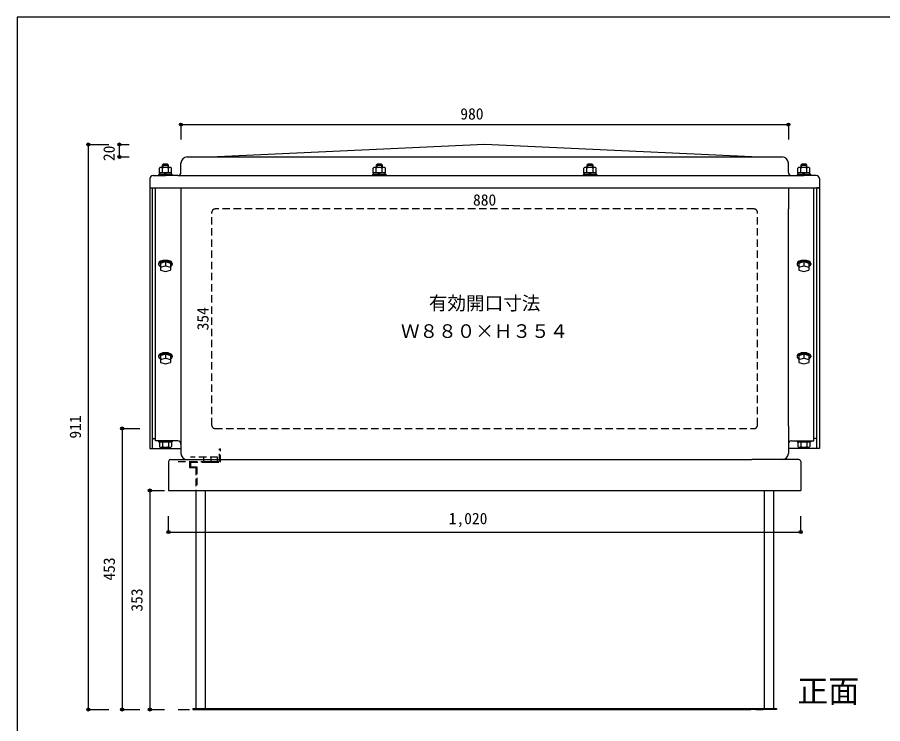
# Model space of a CAD drawing. Units: millimetres at full size, sheet at 1:10. Extents: x -10475 to 9199, y -10092 to 10143.
# Drawn here: x -6012 to -4615, y -8471 to -7332 of the extents above; entities that cross this region are included whole.
import ezdxf
from ezdxf.enums import TextEntityAlignment as Align

# ---------------------------------------------------------------- set-up
doc = ezdxf.new("R2010")
doc.units = ezdxf.units.MM
doc.header["$LTSCALE"] = 10
doc.header["$PDMODE"] = 32
doc.header["$PDSIZE"] = 5
doc.linetypes.add('DASHED1', pattern=[1.8, 1.2, -0.6])
for name, color, linetype in [('0-0_FRP', 7, 'Continuous'), ('0-1_SUS', 7, 'Continuous'), ('0-3_開口寸法', 2, 'DASHED1'), ('0-8_FRP寸法', 3, 'Continuous'), ('0-F_図面枠', 7, 'Continuous')]:
    doc.layers.add(name, color=color, linetype=linetype)
doc.styles.add('ＭＳ ゴシック', font='')
doc.styles.get('ＭＳ ゴシック').set_extended_font_data('MS Gothic')

msp = doc.modelspace()

# ---------------------------------------------------------------- linework, layer by layer
at = {"layer": '0-0_FRP', "color": 4}
for p, q in [((-5257.55, -7537.06), (-5688.55, -7557.06)), ((-4826.55, -7557.06), (-5257.55, -7537.06)), ((-5747.55, -7582.06), (-5747.55, -7567.06)), ((-4767.55, -7582.06), (-4767.55, -7567.06)), ((-5768.35, -7573.96), (-5768.35, -7569.56)), ((-5423.35, -7573.96), (-5423.35, -7569.56)), ((-5083.35, -7573.96), (-5083.35, -7569.56)), ((-4738.35, -7573.96), (-4738.35, -7569.56)), ((-5797.55, -7592.06), (-5797.55, -7607.06)), ((-5792.55, -7587.06), (-5772.55, -7587.06)), ((-5752.55, -7587.06), (-5772.55, -7587.06)), ((-5752.55, -7587.06), (-4762.55, -7587.06)), ((-4762.55, -7587.06), (-4742.55, -7587.06)), ((-4722.55, -7587.06), (-4742.55, -7587.06)), ((-4717.55, -7592.06), (-4717.55, -7607.06)), ((-5797.55, -7607.06), (-5797.55, -8027.06)), ((-5797.55, -7607.06), (-5793.55, -7607.06)), ((-5797.55, -7607.06), (-4717.55, -7607.06)), ((-5793.55, -8027.06), (-5793.55, -7607.06)), ((-5788.55, -8015.06), (-5788.55, -7607.06)), ((-5747.55, -7607.06), (-5747.55, -7641.06)), ((-4767.55, -7607.06), (-4767.55, -7641.06)), ((-4726.55, -8015.06), (-4726.55, -7607.06)), ((-4721.55, -8027.06), (-4721.55, -7607.06)), ((-4717.55, -7607.06), (-4721.55, -7607.06)), ((-4717.55, -7607.06), (-4721.55, -7607.06)), ((-4717.55, -7607.06), (-4717.55, -8027.06)), ((-4717.55, -7607.06), (-4717.55, -7641.06)), ((-5747.55, -7641.06), (-5747.55, -7991.06)), ((-5747.55, -7641.06), (-5747.55, -7991.06)), ((-4767.55, -7991.06), (-4767.55, -7641.06)), ((-4767.55, -7991.06), (-4767.55, -7641.06)), ((-4726.55, -8009.26), (-4726.55, -7907.62)), ((-4721.55, -8010.26), (-4721.55, -7908.23)), ((-4717.55, -7903.31), (-4717.55, -8010.26)), ((-5747.55, -7991.06), (-5747.55, -8035.06)), ((-4767.55, -7991.06), (-4767.55, -8035.06)), ((-5791.61, -8011.06), (-5788.55, -8011.06)), ((-4723.55, -8011.06), (-4726.55, -8011.06)), ((-5797.55, -8027.06), (-5793.55, -8027.06)), ((-5793.55, -8027.06), (-5747.55, -8027.06)), ((-5772.55, -8015.06), (-5788.55, -8015.06)), ((-5752.55, -8015.06), (-5772.55, -8015.06)), ((-4721.55, -8027.06), (-4767.55, -8027.06)), ((-4762.55, -8015.06), (-4742.55, -8015.06)), ((-4742.55, -8015.06), (-4726.55, -8015.06)), ((-4717.55, -8027.06), (-4721.55, -8027.06)), ((-5767.55, -8048.06), (-5767.55, -8095.06)), ((-5764.55, -8045.06), (-5737.55, -8045.06)), ((-5762.55, -8045.06), (-5688.55, -8045.06)), ((-5688.55, -8045.06), (-4826.55, -8045.06)), ((-4750.55, -8045.06), (-4826.55, -8045.06)), ((-4777.55, -8045.06), (-4804.55, -8045.06)), ((-4747.55, -8048.06), (-4747.55, -8095.06)), ((-5767.55, -8095.06), (-4747.55, -8095.06))]:
    msp.add_line(p, q, dxfattribs=at)
at = {"layer": '0-0_FRP'}
for p, q in [((-5782.37, -7582.96), (-5782.37, -7575.38)), ((-5765.19, -7573.96), (-5779.92, -7573.96)), ((-5777.55, -7570.36), (-5767.55, -7570.36)), ((-5777.55, -7570.36), (-5777.55, -7573.96)), ((-5777.46, -7582.96), (-5777.46, -7575.38)), ((-5767.55, -7570.36), (-5769.05, -7568.86)), ((-5767.65, -7582.96), (-5767.65, -7575.38)), ((-5767.55, -7573.96), (-5767.55, -7570.36)), ((-5762.74, -7582.96), (-5762.74, -7575.38)), ((-5437.37, -7582.96), (-5437.37, -7575.38)), ((-5420.19, -7573.96), (-5434.92, -7573.96)), ((-5432.55, -7570.36), (-5422.55, -7570.36)), ((-5432.55, -7570.36), (-5432.55, -7573.96)), ((-5432.46, -7582.96), (-5432.46, -7575.38)), ((-5422.55, -7570.36), (-5424.05, -7568.86)), ((-5422.65, -7582.96), (-5422.65, -7575.38)), ((-5422.55, -7573.96), (-5422.55, -7570.36)), ((-5417.74, -7582.96), (-5417.74, -7575.38)), ((-5097.37, -7582.96), (-5097.37, -7575.38)), ((-5080.19, -7573.96), (-5094.92, -7573.96)), ((-5092.55, -7570.36), (-5082.55, -7570.36)), ((-5092.55, -7570.36), (-5092.55, -7573.96)), ((-5092.46, -7582.96), (-5092.46, -7575.38)), ((-5082.55, -7570.36), (-5084.05, -7568.86)), ((-5082.65, -7582.96), (-5082.65, -7575.38)), ((-5082.55, -7573.96), (-5082.55, -7570.36)), ((-5077.74, -7582.96), (-5077.74, -7575.38)), ((-4752.37, -7582.96), (-4752.37, -7575.38)), ((-4735.19, -7573.96), (-4749.92, -7573.96)), ((-4747.55, -7570.36), (-4737.55, -7570.36)), ((-4747.55, -7570.36), (-4747.55, -7573.96)), ((-4747.46, -7582.96), (-4747.46, -7575.38)), ((-4737.55, -7570.36), (-4739.05, -7568.86)), ((-4737.65, -7582.96), (-4737.65, -7575.38)), ((-4737.55, -7573.96), (-4737.55, -7570.36)), ((-4732.74, -7582.96), (-4732.74, -7575.38)), ((-5783.55, -7585.46), (-5783.55, -7587.06)), ((-5763.55, -7585.46), (-5783.55, -7585.46)), ((-5762.74, -7582.96), (-5782.37, -7582.96)), ((-5781.75, -7585.46), (-5781.75, -7582.96)), ((-5772.8, -7582.96), (-5781.49, -7582.96)), ((-5773.94, -7585.46), (-5781.49, -7585.46)), ((-5774.2, -7582.96), (-5773.06, -7585.46)), ((-5770.91, -7585.46), (-5772.05, -7582.96)), ((-5761.55, -7585.46), (-5771.79, -7585.46)), ((-5763.09, -7582.96), (-5770.65, -7582.96)), ((-5763.35, -7582.96), (-5763.35, -7585.46)), ((-5761.55, -7585.46), (-5761.55, -7587.06)), ((-5438.55, -7585.46), (-5438.55, -7587.06)), ((-5418.55, -7585.46), (-5438.55, -7585.46)), ((-5417.74, -7582.96), (-5437.37, -7582.96)), ((-5436.75, -7585.46), (-5436.75, -7582.96)), ((-5427.8, -7582.96), (-5436.49, -7582.96)), ((-5428.94, -7585.46), (-5436.49, -7585.46)), ((-5429.2, -7582.96), (-5428.06, -7585.46)), ((-5425.91, -7585.46), (-5427.05, -7582.96)), ((-5416.55, -7585.46), (-5426.79, -7585.46)), ((-5418.09, -7582.96), (-5425.65, -7582.96)), ((-5418.35, -7582.96), (-5418.35, -7585.46)), ((-5416.55, -7585.46), (-5416.55, -7587.06)), ((-5098.55, -7585.46), (-5098.55, -7587.06)), ((-5078.55, -7585.46), (-5098.55, -7585.46)), ((-5077.74, -7582.96), (-5097.37, -7582.96)), ((-5096.75, -7585.46), (-5096.75, -7582.96)), ((-5087.8, -7582.96), (-5096.49, -7582.96)), ((-5088.94, -7585.46), (-5096.49, -7585.46)), ((-5089.2, -7582.96), (-5088.06, -7585.46)), ((-5085.91, -7585.46), (-5087.05, -7582.96)), ((-5076.55, -7585.46), (-5086.79, -7585.46)), ((-5078.09, -7582.96), (-5085.65, -7582.96)), ((-5078.35, -7582.96), (-5078.35, -7585.46)), ((-5076.55, -7585.46), (-5076.55, -7587.06)), ((-4753.55, -7585.46), (-4753.55, -7587.06)), ((-4733.55, -7585.46), (-4753.55, -7585.46)), ((-4732.74, -7582.96), (-4752.37, -7582.96)), ((-4751.75, -7585.46), (-4751.75, -7582.96)), ((-4742.8, -7582.96), (-4751.49, -7582.96)), ((-4743.94, -7585.46), (-4751.49, -7585.46)), ((-4744.2, -7582.96), (-4743.06, -7585.46)), ((-4740.91, -7585.46), (-4742.05, -7582.96)), ((-4731.55, -7585.46), (-4741.79, -7585.46)), ((-4733.09, -7582.96), (-4740.65, -7582.96)), ((-4733.35, -7582.96), (-4733.35, -7585.46)), ((-4731.55, -7585.46), (-4731.55, -7587.06)), ((-5780.55, -7728.16), (-5780.55, -7734.84)), ((-5780.55, -7734.84), (-5772.55, -7732.51)), ((-5764.55, -7728.16), (-5764.55, -7734.84)), ((-4750.55, -7728.16), (-4750.55, -7734.84)), ((-4750.55, -7734.84), (-4742.55, -7732.51)), ((-4734.55, -7728.16), (-4734.55, -7734.84)), ((-5780.55, -7734.84), (-5780.55, -7739.49)), ((-5764.55, -7734.84), (-5764.55, -7739.49)), ((-4750.55, -7734.84), (-4750.55, -7739.49)), ((-4734.55, -7734.84), (-4734.55, -7739.49)), ((-5780.55, -7877.13), (-5780.55, -7883.81)), ((-5780.55, -7883.81), (-5772.55, -7881.48)), ((-5780.55, -7883.81), (-5780.55, -7888.46)), ((-5764.55, -7877.13), (-5764.55, -7883.81)), ((-5764.55, -7883.81), (-5764.55, -7888.46)), ((-4750.55, -7877.13), (-4750.55, -7883.81)), ((-4750.55, -7883.81), (-4742.55, -7881.48)), ((-4750.55, -7883.81), (-4750.55, -7888.46)), ((-4734.55, -7877.13), (-4734.55, -7883.81)), ((-4734.55, -7883.81), (-4734.55, -7888.46)), ((-5783.55, -8015.06), (-5783.55, -8016.66)), ((-5783.55, -8016.66), (-5763.55, -8016.66)), ((-5761.55, -8016.66), (-5782.37, -8016.66)), ((-5782.37, -8016.66), (-5782.37, -8024.25)), ((-5777.46, -8016.66), (-5777.46, -8024.25)), ((-5767.65, -8016.66), (-5767.65, -8024.25)), ((-5762.74, -8016.66), (-5762.74, -8024.25)), ((-5761.55, -8015.06), (-5761.55, -8016.66)), ((-4753.55, -8015.06), (-4753.55, -8016.66)), ((-4753.55, -8016.66), (-4733.55, -8016.66)), ((-4731.55, -8016.66), (-4752.37, -8016.66)), ((-4752.37, -8016.66), (-4752.37, -8024.25)), ((-4747.46, -8016.66), (-4747.46, -8024.25)), ((-4737.65, -8016.66), (-4737.65, -8024.25)), ((-4732.74, -8016.66), (-4732.74, -8024.25)), ((-4731.55, -8015.06), (-4731.55, -8016.66))]:
    msp.add_line(p, q, dxfattribs=at)
at = {"layer": '0-0_FRP', "color": 3}
for p, q in [((-5783.55, -7729.08), (-5783.55, -7730.49)), ((-5761.55, -7729.08), (-5761.55, -7730.49)), ((-4753.55, -7729.08), (-4753.55, -7730.49)), ((-4731.55, -7729.08), (-4731.55, -7730.49)), ((-5783.55, -7878.05), (-5783.55, -7879.46)), ((-5761.55, -7878.05), (-5761.55, -7879.46)), ((-4753.55, -7878.05), (-4753.55, -7879.46)), ((-4731.55, -7878.05), (-4731.55, -7879.46))]:
    msp.add_line(p, q, dxfattribs=at)
at = {"layer": '0-0_FRP', "color": 4, "linetype": 'DASHED1'}
for p, q in [((-5688.55, -8041.06), (-5732.06, -8041.06)), ((-5710.55, -8048.06), (-5710.55, -8041.06)), ((-5698.55, -8048.06), (-5698.55, -8041.06)), ((-5688.55, -8048.06), (-5688.55, -8041.06)), ((-5752.26, -8048.06), (-5733.55, -8048.06))]:
    msp.add_line(p, q, dxfattribs=at)
at = {"layer": '0-0_FRP', "color": 4}
for points in [[(-5737.55, -7557.06), (-5642.55, -7557.06), (-4777.55, -7557.06)], [(-5776.75, -7569.56), (-5776.75, -7572.2), (-5776.75, -7573.96)], [(-5431.75, -7569.56), (-5431.75, -7572.2), (-5431.75, -7573.96)], [(-5091.75, -7569.56), (-5091.75, -7572.2), (-5091.75, -7573.96)], [(-4746.75, -7569.56), (-4746.75, -7572.2), (-4746.75, -7573.96)]]:
    msp.add_lwpolyline(points, dxfattribs=at)
at = {"layer": '0-0_FRP'}
for points in [[(-5769.05, -7568.86), (-5776.05, -7568.86), (-5777.55, -7570.36)], [(-5424.05, -7568.86), (-5431.05, -7568.86), (-5432.55, -7570.36)], [(-5084.05, -7568.86), (-5091.05, -7568.86), (-5092.55, -7570.36)], [(-4739.05, -7568.86), (-4746.05, -7568.86), (-4747.55, -7570.36)], [(-5780.55, -7728.16), (-5772.55, -7725.83), (-5764.55, -7728.16)], [(-5772.55, -7725.83), (-5772.55, -7732.51), (-5764.55, -7734.84)], [(-4750.55, -7728.16), (-4742.55, -7725.83), (-4734.55, -7728.16)], [(-4742.55, -7725.83), (-4742.55, -7732.51), (-4734.55, -7734.84)], [(-5780.55, -7739.49), (-5772.55, -7741.82), (-5764.55, -7739.49)], [(-4750.55, -7739.49), (-4742.55, -7741.82), (-4734.55, -7739.49)], [(-5780.55, -7877.13), (-5772.55, -7874.81), (-5764.55, -7877.13)], [(-5772.55, -7874.81), (-5772.55, -7881.48), (-5764.55, -7883.81)], [(-4750.55, -7877.13), (-4742.55, -7874.81), (-4734.55, -7877.13)], [(-4742.55, -7874.81), (-4742.55, -7881.48), (-4734.55, -7883.81)], [(-5780.55, -7888.46), (-5772.55, -7890.79), (-5764.55, -7888.46)], [(-4750.55, -7888.46), (-4742.55, -7890.79), (-4734.55, -7888.46)], [(-5779.92, -8025.66), (-5765.19, -8025.66), (-5779.92, -8025.66)], [(-4749.92, -8025.66), (-4735.19, -8025.66), (-4749.92, -8025.66)]]:
    msp.add_lwpolyline(points, dxfattribs=at)
at = {"layer": '0-0_FRP', "color": 4}
for centre, radius, start, end in [((-5737.55, -7567.06), 10, 90, 180), ((-4777.55, -7567.06), 10, 0, 90), ((-5792.55, -7592.06), 5, 90, 180), ((-5752.55, -7582.06), 5, 270, 0), ((-4762.55, -7582.06), 5, 180, 270), ((-4722.55, -7592.06), 5, 0, 90), ((-5791.55, -8013.06), 2, 90, 180), ((-4723.55, -8013.06), 2, 0, 90), ((-5752.55, -8020.06), 5, 0, 90), ((-4762.55, -8020.06), 5, 90, 180), ((-5737.55, -8035.06), 10, 180, 270), ((-4777.55, -8035.06), 10, 270, 0), ((-5764.55, -8048.06), 3, 90, 180), ((-4750.55, -8048.06), 3, 0, 90)]:
    msp.add_arc(centre, radius, start, end, dxfattribs=at)
at = {"layer": '0-0_FRP'}
for centre, radius, start, end in [((-5779.92, -7576.8), 2.83, 29.99985, 149.99985), ((-5772.55, -7583.17), 9.21, 57.79585, 122.2043), ((-5765.19, -7576.8), 2.83, 29.99985, 149.99985), ((-5434.92, -7576.8), 2.83, 29.99985, 149.99985), ((-5427.55, -7583.17), 9.21, 57.79585, 122.2043), ((-5420.19, -7576.8), 2.83, 29.99985, 149.99985), ((-5094.92, -7576.8), 2.83, 29.99985, 149.99985), ((-5087.55, -7583.17), 9.21, 57.79585, 122.2043), ((-5080.19, -7576.8), 2.83, 29.99985, 149.99985), ((-4749.92, -7576.8), 2.83, 29.99985, 149.99985), ((-4742.55, -7583.17), 9.21, 57.79585, 122.2043), ((-4735.19, -7576.8), 2.83, 29.99985, 149.99985), ((-5779.92, -8022.83), 2.83, 210.00015, 330.00015), ((-5772.55, -8016.46), 9.21, 237.7957, 302.20415), ((-5765.19, -8022.83), 2.83, 210.00015, 330.00015), ((-4749.92, -8022.83), 2.83, 210.00015, 330.00015), ((-4742.55, -8016.46), 9.21, 237.7957, 302.20415), ((-4735.19, -8022.83), 2.83, 210.00015, 330.00015)]:
    msp.add_arc(centre, radius, start, end, dxfattribs=at)
at = {"layer": '0-0_FRP', "color": 3}
for centre, start_param, end_param in [((-5772.55, -7730.49), 2.3851363, 7.0396417), ((-5772.55, -7729.08), 3.1415927, 6.2831853), ((-4742.55, -7730.49), 2.3851363, 7.0396417), ((-4742.55, -7729.08), 3.1415927, 6.2831853), ((-5772.55, -7879.46), 2.3851363, 7.0396417), ((-5772.55, -7878.05), 3.1415927, 6.2831853), ((-4742.55, -7879.46), 2.3851363, 7.0396417), ((-4742.55, -7878.05), 3.1415927, 6.2831853)]:
    msp.add_ellipse(centre, major_axis=(-11, 0), ratio=0.4741, start_param=start_param, end_param=end_param, dxfattribs=at)
at = {"layer": '0-1_SUS', "linetype": 'DASHED1'}
for p, q in [((-5685.05, -8028.06), (-5683.55, -8028.06)), ((-5683.55, -8049.56), (-5683.55, -8028.06)), ((-5732.05, -8049.56), (-5710.55, -8049.56)), ((-5732.05, -8049.56), (-5732.05, -8056.56)), ((-5710.55, -8049.56), (-5698.55, -8049.56)), ((-5698.55, -8049.56), (-5683.55, -8049.56)), ((-5723.55, -8058.06), (-5723.55, -8095.06))]:
    msp.add_line(p, q, dxfattribs=at)
at = {"layer": '0-1_SUS'}
for p, q in [((-5723.55, -8095.06), (-5723.55, -8446.56)), ((-5708.55, -8095.06), (-5708.55, -8446.56)), ((-4806.55, -8095.06), (-4806.55, -8446.56)), ((-4791.55, -8095.06), (-4791.55, -8446.56)), ((-5728.55, -8446.56), (-4786.55, -8446.56)), ((-5728.55, -8446.56), (-5728.55, -8448.06)), ((-4786.55, -8446.56), (-4786.55, -8448.06)), ((-5728.55, -8448.06), (-5706.95, -8448.06)), ((-5686.95, -8448.06), (-4828.15, -8448.06)), ((-4820.15, -8448.06), (-4828.15, -8448.06)), ((-4820.15, -8448.06), (-4808.15, -8448.06)), ((-4786.55, -8448.06), (-4808.15, -8448.06))]:
    msp.add_line(p, q, dxfattribs=at)
at = {"layer": '0-1_SUS', "color": 2}
msp.add_line((-5752.26, -8448.06), (-5733.55, -8448.06), dxfattribs=at)
at = {"layer": '0-1_SUS', "linetype": 'DASHED1'}
for points in [[(-5698.55, -8048.06), (-5685.05, -8048.06), (-5685.05, -8028.06)], [(-5733.55, -8048.06), (-5733.55, -8058.06), (-5723.55, -8058.06)], [(-5733.55, -8048.06), (-5710.55, -8048.06), (-5698.55, -8048.06)], [(-5732.05, -8056.56), (-5722.05, -8056.56), (-5722.05, -8086.48)]]:
    msp.add_lwpolyline(points, dxfattribs=at)
at = {"layer": '0-1_SUS'}
msp.add_lwpolyline([(-5706.95, -8448.06), (-5694.95, -8448.06), (-5686.95, -8448.06)], dxfattribs=at)
at = {"layer": '0-3_開口寸法'}
for p, q in [((-5697.55, -7990.06), (-5697.55, -7646.06)), ((-4822.55, -7641.06), (-5692.55, -7641.06)), ((-4817.55, -7990.06), (-4817.55, -7646.06)), ((-5692.55, -7995.06), (-4822.55, -7995.06))]:
    msp.add_line(p, q, dxfattribs=at)
at = {"layer": '0-3_開口寸法', "color": 4, "linetype": 'Continuous'}
for p, q in [((-5737.55, -8045.06), (-5710.55, -8045.06)), ((-5698.55, -8045.06), (-5688.55, -8045.06))]:
    msp.add_line(p, q, dxfattribs=at)
at = {"layer": '0-3_開口寸法', "color": 7}
for p, q in [((-5710.55, -8048.06), (-5710.55, -8049.56)), ((-5698.55, -8048.06), (-5698.55, -8049.56))]:
    msp.add_line(p, q, dxfattribs=at)
at = {"layer": '0-3_開口寸法'}
for centre, start, end in [((-5692.55, -7646.06), 90, 180), ((-4822.55, -7646.06), 0, 90), ((-5692.55, -7990.06), 180, 270), ((-4822.55, -7990.06), 270, 0)]:
    msp.add_arc(centre, 5, start, end, dxfattribs=at)
at = {"layer": '0-8_FRP寸法', "color": 4}
for p, q in [((-5747.55, -7504.91), (-4767.55, -7504.91)), ((-5897.1, -7537.06), (-5897.1, -8448.06)), ((-5846.74, -7557.06), (-5846.74, -7537.06)), ((-5842.39, -7995.06), (-5842.39, -8448.06)), ((-5797.76, -8095.06), (-5797.76, -8448.06)), ((-5767.55, -8162.05), (-4747.55, -8162.05))]:
    msp.add_line(p, q, dxfattribs=at)
at = {"layer": '0-8_FRP寸法'}
for p, q in [((-5747.55, -7504.91), (-5747.55, -7528.91)), ((-4767.55, -7504.91), (-4767.55, -7528.91)), ((-5897.1, -7537.06), (-5863.99, -7537.06)), ((-5846.74, -7537.06), (-5831.04, -7537.06)), ((-5846.74, -7557.06), (-5831.04, -7557.06)), ((-5842.39, -7995.06), (-5814.08, -7995.06)), ((-5797.76, -8095.06), (-5774.3, -8095.06)), ((-5767.55, -8162.05), (-5767.55, -8136.14)), ((-4747.55, -8162.05), (-4747.55, -8136.14)), ((-5897.1, -8448.06), (-5863.99, -8448.06)), ((-5842.39, -8448.06), (-5814.08, -8448.06)), ((-5797.76, -8448.06), (-5774.3, -8448.06))]:
    msp.add_line(p, q, dxfattribs=at)
at = {"layer": '0-8_FRP寸法', "color": 6}
for p in [(-5747.55, -7504.91), (-4767.55, -7504.91), (-5897.1, -7537.06), (-5846.74, -7537.06), (-5846.74, -7557.06), (-5842.39, -7995.06), (-5797.76, -8095.06), (-5767.55, -8162.05), (-4747.55, -8162.05), (-5897.1, -8448.06), (-5842.39, -8448.06), (-5797.76, -8448.06)]:
    msp.add_point(p, dxfattribs=at)
at = {"layer": '0-F_図面枠'}
for p, q in [((-2011.52, -7331.97), (-6011.52, -7331.97)), ((-6011.52, -7331.97), (-6011.52, -10091.97))]:
    msp.add_line(p, q, dxfattribs=at)

# ---------------------------------------------------------------- texts
at = {"layer": '0-3_開口寸法', "color": 3, "style": 'ＭＳ ゴシック'}
for s, height, p in [('880', 18.33, (-5276.3, -7641.06)), ('有効開口寸法', 21.99, (-5347.55, -7810.56)), ('Ｗ８８０×Ｈ３５４', 21.99, (-5392.55, -7855.56))]:
    msp.add_text(s, height=height, dxfattribs=at).set_placement(p, align=Align.BOTTOM_LEFT)
msp.add_text('354', height=18.33, rotation=90, dxfattribs=at).set_placement((-5697.55, -7836.81), align=Align.BOTTOM_LEFT)
at = {"layer": '0-8_FRP寸法', "style": 'ＭＳ ゴシック'}
for s, p in [('980', (-5296.78, -7502.31)), ('1,020', (-5315.44, -8154.77))]:
    msp.add_text(s, height=18.33, dxfattribs=at).set_placement(p, align=Align.BOTTOM_LEFT)
for s, p in [('20', (-5848.94, -7563.79)), ('911', (-5903.33, -8011.31)), ('453', (-5848.62, -8240.31)), ('353', (-5803.99, -8290.31))]:
    msp.add_text(s, height=18.33, rotation=90, dxfattribs=at).set_placement(p, align=Align.BOTTOM_LEFT)
at = {"layer": '0-8_FRP寸法', "color": 6, "style": 'ＭＳ ゴシック'}
msp.add_text('正面', height=36.66, dxfattribs=at).set_placement((-4753.04, -8447.63), align=Align.BOTTOM_LEFT)

doc.saveas('drawing.dxf')
